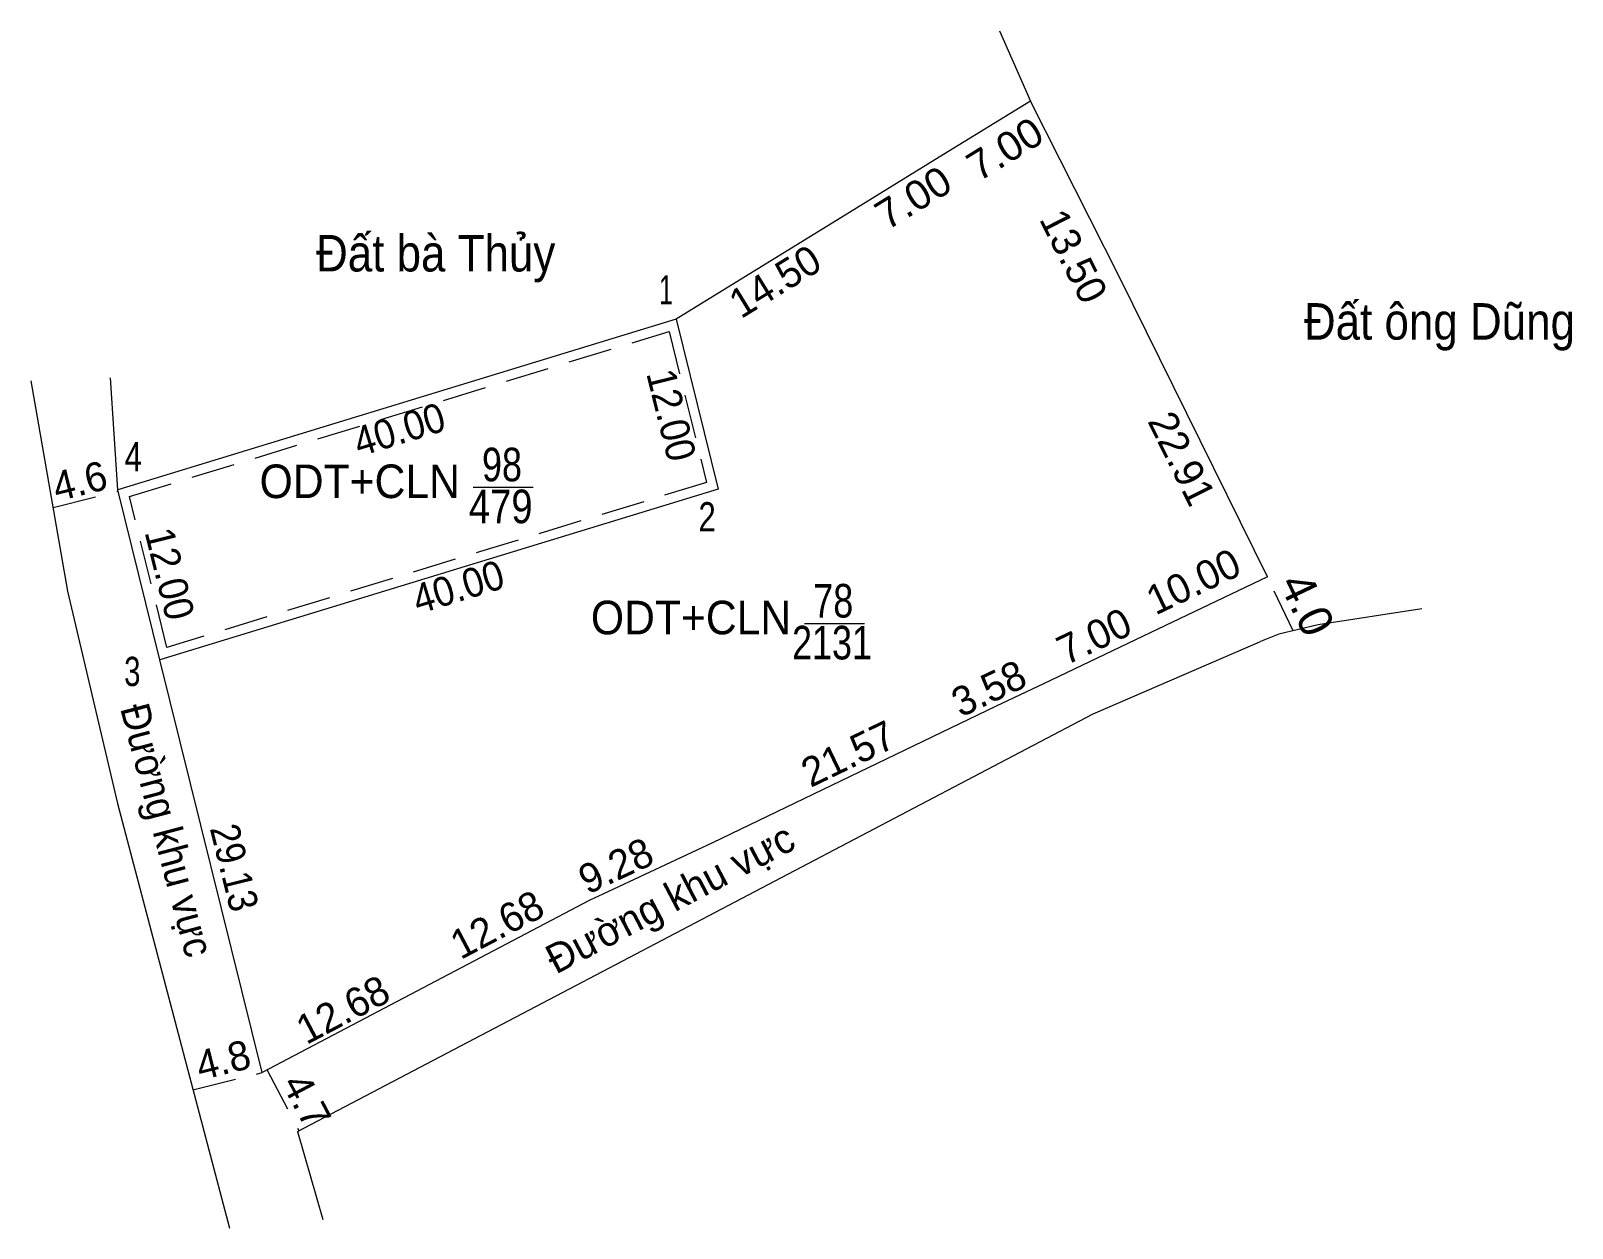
# Model space of a CAD drawing. Header units: metres. Extents: x 549703 to 552124, y 1838306 to 1838612.
# Drawn here: x 550210.3 to 550315.8, y 1838477.1 to 1838559.1 of the extents above; entities that cross this region are included whole.
import ezdxf
from ezdxf.enums import TextEntityAlignment as Align

# ---------------------------------------------------------------- set-up
doc = ezdxf.new("R2010")
doc.units = ezdxf.units.M
doc.linetypes.add('MEDIUM_DASHED', pattern=[4.5, 3, -1.5])
doc.linetypes.add('SHORT_DASHED', pattern=[2.7, 1.5, -1.2])
for name, color, linetype, lineweight in [('1', 7, 'SHORT_DASHED', 13), ('63', 7, 'Continuous', 13), ('7', 7, 'Continuous', 13)]:
    doc.layers.add(name, color=color, linetype=linetype, lineweight=lineweight)

msp = doc.modelspace()

# ---------------------------------------------------------------- linework, layer by layer
at = {"layer": '1', "linetype": 'MEDIUM_DASHED'}
msp.add_lwpolyline([(550253.97, 1838538.53), (550256.54, 1838528.19), (550219.58, 1838516.89), (550217.01, 1838527.23)], close=True, dxfattribs=at)
at = {"layer": '63', "linetype": 'MEDIUM_DASHED'}
for p, q in [((550211.78, 1838526.48), (550216.24, 1838527.59)), ((550296.72, 1838518.04), (550294.96, 1838521.72)), ((550221.36, 1838486.59), (550226.1, 1838487.77)), ((550226.44, 1838487.95), (550228.62, 1838483.8))]:
    msp.add_line(p, q, dxfattribs=at)
at = {"layer": '63'}
for p, q in [((550240.56, 1838527.86), (550244.66, 1838527.86)), ((550263.25, 1838518.53), (550267.35, 1838518.53))]:
    msp.add_line(p, q, dxfattribs=at)
at = {"layer": '7'}
for p, q in [((550276.61, 1838559.12), (550278.73, 1838554.31)), ((550254.46, 1838539.38), (550216.21, 1838527.69)), ((550254.46, 1838539.38), (550257.34, 1838527.73)), ((550216.21, 1838527.69), (550215.72, 1838535.35)), ((550257.34, 1838527.73), (550219.09, 1838516.04)), ((550294.96, 1838521.72), (550285.93, 1838517.41)), ((550285.93, 1838517.41), (550279.61, 1838514.4)), ((550228.53, 1838483.75), (550230.26, 1838477.72))]:
    msp.add_line(p, q, dxfattribs=at)
for points in [[(550278.73, 1838554.31), (550272.77, 1838550.64), (550266.81, 1838546.97), (550254.46, 1838539.38)], [(550294.96, 1838521.72), (550284.82, 1838542.26), (550278.73, 1838554.31)], [(550210.26, 1838535.14), (550212.78, 1838520.74), (550216.2, 1838506.2), (550223.86, 1838477.12)], [(550226.1, 1838487.77), (550219.09, 1838516.04), (550216.21, 1838527.69)], [(550305.54, 1838519.53), (550298.44, 1838518.44), (550295.74, 1838517.81), (550294.48, 1838517.3)], [(550228.53, 1838483.75), (550246.24, 1838493.04), (550283.02, 1838512.35), (550294.48, 1838517.3)], [(550279.61, 1838514.4), (550276.38, 1838512.86), (550256.95, 1838503.5), (550249.44, 1838500)], [(550249.44, 1838500), (550248.54, 1838499.58), (550226.1, 1838487.77)]]:
    msp.add_lwpolyline(points, dxfattribs=at)

# ---------------------------------------------------------------- texts
at = {"layer": '1'}
for s, width, p in [('1', 0.65, (550253.765, 1838540.38)), ('4', 0.8, (550217.275, 1838528.95)), ('2', 0.8, (550256.58, 1838524.84)), ('3', 0.75, (550217.21, 1838514.25))]:
    msp.add_text(s, height=2, dxfattribs=dict(at, width=width)).set_placement(p, align=Align.CENTER)
at = {"layer": '63'}
for s, rotation, width, p in [('7.00', 31.624, 1.05, (550277.501, 1838550.183)), ('7.00', 31.624, 1.05, (550271.221, 1838546.843)), ('12.00', 283.886, 0.95, (550253.166, 1838532.57)), ('40.00', 16.994, 0.95, (550235.788, 1838530.868)), ('12.00', 283.886, 0.95, (550218.806, 1838521.7)), ('40.00', 16.994, 0.95, (550239.828, 1838520.088)), ('Đường khu vực', 284.757, 0.95, (550218.631, 1838504.135)), ('29.13', 283.927, 0.9, (550223.236, 1838501.581))]:
    msp.add_text(s, height=2, rotation=rotation, dxfattribs=dict(at, width=width)).set_placement(p, align=Align.CENTER)
for s, height, rotation, p in [('13.50', 2, 296.812, (550280.798, 1838543.236)), ('14.50', 2, 31.574, (550261.751, 1838541.115)), ('22.91', 2, 296.274, (550288.195, 1838529.393)), ('4.6', 2, 13.976, (550213.853, 1838527.324)), ('10.00', 2, 25.515, (550290.314, 1838520.508)), ('4.0', 2.3, 295.56, (550296.648, 1838519.351)), ('7.00', 2, 25.467, (550283.51, 1838516.762)), ('3.58', 2, 25.491, (550276.3, 1838513.188)), ('21.57', 2, 25.721, (550266.681, 1838508.715)), ('Đường khu vực', 2, 27.7, (550254.505, 1838498.826)), ('9.28', 2, 25.017, (550250.747, 1838501.043)), ('12.68', 2, 27.737, (550242.655, 1838497.03)), ('12.68', 2, 27.777, (550232.094, 1838491.212)), ('4.8', 2, 13.979, (550223.673, 1838487.677)), ('4.7', 2, 297.821, (550228.283, 1838485.377))]:
    msp.add_text(s, height=height, rotation=rotation, dxfattribs=at).set_placement(p, align=Align.CENTER)
for s, height, width, p in [('Đất bà Thủy', 2.5, 0.9, (550237.99, 1838542.64)), ('Đất ông Dũng', 2.5, 0.9, (550306.74, 1838537.97)), ('98', 2.3, 0.8, (550242.53, 1838528.27)), ('ODT+CLN', 2.3, 0.95, (550232.79, 1838527.12)), ('479', 2.3, 0.85, (550242.445, 1838525.4)), ('78', 2.3, 0.8, (550265.22, 1838518.94)), ('ODT+CLN', 2.3, 0.95, (550255.48, 1838517.79)), ('2131', 2.3, 0.8, (550265.135, 1838516.07))]:
    msp.add_text(s, height=height, dxfattribs=dict(at, width=width)).set_placement(p, align=Align.CENTER)

doc.saveas('drawing.dxf')
